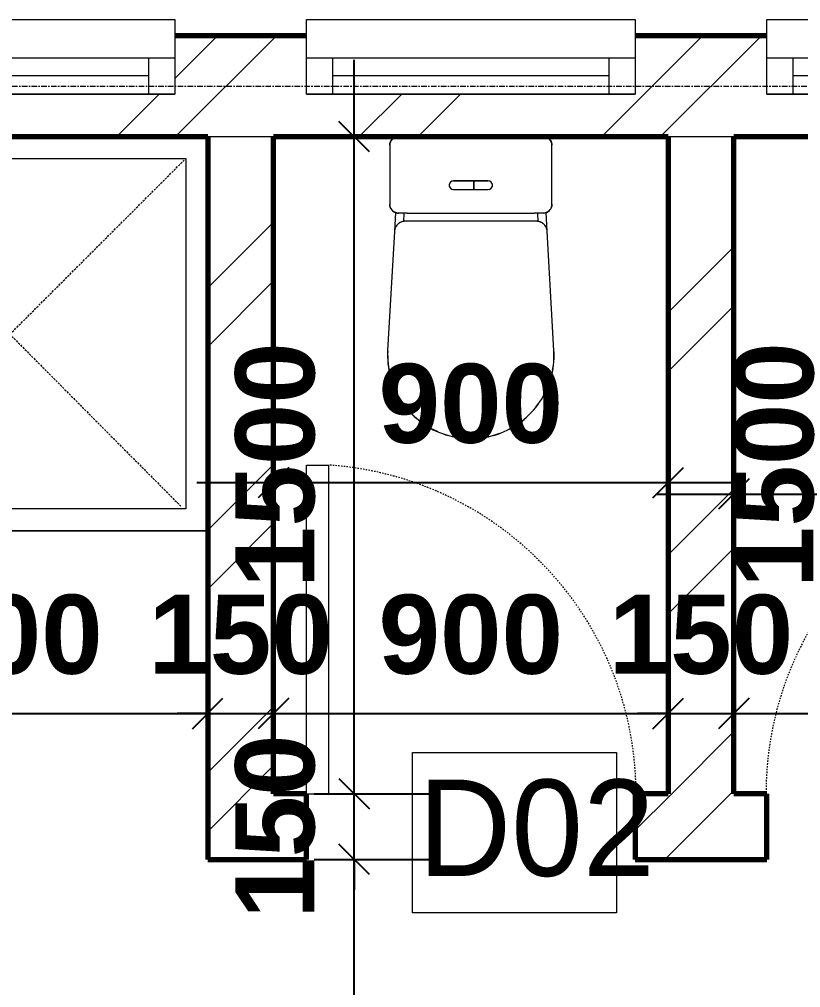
# Model space of a CAD drawing. Header units: inches. Extents: x 22 to 382261, y 22 to 371281.
# Drawn here: x 137633 to 139415, y 219604 to 221814 of the extents above; entities that cross this region are included whole.
import ezdxf

# ---------------------------------------------------------------- set-up
doc = ezdxf.new("R2010")
doc.units = ezdxf.units.IN
doc.header["$MEASUREMENT"] = 0
for name, pattern in [('Dash', [6.35, 3.175, -3.175]), ('Grid Line 1_2_', [22.225, 12.7, -3.175, 3.175, -3.175]), ('Hidden', [7.14375, 4.7625, -2.38125])]:
    doc.linetypes.add(name, pattern=pattern)
for name, color, linetype, lineweight in [('A-ANNO-DIMS', 211, 'Continuous', 9), ('A-DOOR', 31, 'Continuous', 9), ('A-DOOR-HDLN', 31, 'Dash', 9), ('A-DOOR-IDEN', 31, 'Continuous', 9), ('A-GLAZ', 151, 'Continuous', 9), ('A-GLAZ-SILL', 1, 'Continuous', 9), ('A-WALL', 113, 'Continuous', 9), ('A-WALL-PATT', 111, 'Continuous', 9), ('I-WALL', 2, 'Continuous', 9), ('P-SANR-FIXT', 6, 'Continuous', 9), ('S-GRID', 1, 'Continuous', 9)]:
    doc.layers.add(name, color=color, linetype=linetype, lineweight=lineweight)
doc.styles.add('Arial_B_1', font='arialbd.ttf', dxfattribs={"height": 180.555556})
doc.styles.add('Tw Cen MT Condensed', font='TCCM____.TTF', dxfattribs={"height": 1.35})
doc.dimstyles.new('1', dxfattribs={"dimscale": 304.8, "dimtxt": 178.545395, "dimasz": 0.227865, "dimexe": 0.574147, "dimexo": 0.0625, "dimgap": 0.287073, "dimtad": 1, "dimdec": 0, "dimzin": 0, "dimdsep": 46, "dimtxsty": 'Arial_B_1', "dimblk1": 'OBLIQUE', "dimblk2": 'OBLIQUE', "dimsah": 1, "dimcen": 0.09, "dimdle": 0.574147, "dimazin": 0, "dimtfac": 1, "dimtdec": 4, "dimtix": 1, "dimtmove": 0, "dimatfit": 3, "dimfxl": 0.574147, "dimfxlon": 1, "dimtvp": 1, "dimtolj": 1, "dimtzin": 0, "dimarcsym": 2})
pattern_1 = [(45, (139676.7, 209538.6), (-276.592, 276.592), []), (45, (139676.7, 209957.7), (-276.592, 276.592), [])]

# ---------------------------------------------------------------- blocks, each defined once
blk = doc.blocks.new('Water_Closet_Toilet_19179_0001 - 540 x 360mm-V36-01-GROUND FLOOR DIM- PART B')
at = {"layer": 'P-SANR-FIXT'}
for p, q in [((0, 154.9), (-145, 154.9)), ((145, 154.9), (0, 154.9)), ((-185, 135.1), (-185, 134.9)), ((-185, 134.9), (-185, 0.1)), ((185, 134.9), (185, 135.7)), ((185, 0.1), (185, 134.9)), ((-39.7, 53.6), (39.7, 53.6)), ((6.9, 53.6), (-39.7, 53.6)), ((6.9, 33.6), (6.9, 53.6)), ((39.7, 53.6), (6.9, 53.6)), ((6.9, 53.6), (6.9, 33.6)), ((6.9, 33.6), (6.9, 53.6)), ((-39.7, 33.6), (39.7, 33.6)), ((-39.7, 33.6), (6.9, 33.6)), ((6.9, 33.6), (39.7, 33.6)), ((-185, 0.1), (-185, -0.7)), ((185, -0.1), (185, 0.1)), ((-171.5, -18.7), (-173.9, -62)), ((-153, -39.9), (-151.8, -19.9)), ((-145, -19.9), (145, -19.9)), ((151.8, -19.9), (153, -39.9)), ((173.9, -62), (171.5, -18.7)), ((149.3, -38.4), (-149.3, -38.4)), ((-174.3, -62), (-189.7, -333.9)), ((189.7, -333.9), (174.3, -62))]:
    blk.add_line(p, q, dxfattribs=at)
at = {"layer": 'P-SANR-FIXT', "flags": 128}
for points in [[(-165, 154.9), (-158.7, 154.9), (-151.9, 154.9), (-145, 154.9)], [(145, 154.9), (151.9, 154.9), (158.7, 154.9), (165, 154.9)], [(-145, -19.9), (-151.9, -19.9), (-158.7, -19.9), (-165, -19.9)], [(165, -19.9), (158.7, -19.9), (151.9, -19.9), (145, -19.9)], [(-149.3, -38.4), (-150.3, -38.4), (-151.3, -38.5), (-152.3, -38.6), (-153.3, -38.7), (-154.3, -38.9), (-155.2, -39.1), (-156.2, -39.4), (-157.2, -39.7), (-158.1, -40), (-159, -40.4), (-159.9, -40.8), (-160.8, -41.2), (-161.7, -41.7), (-162.6, -42.2), (-163.4, -42.8), (-164.2, -43.4), (-165, -44), (-165.8, -44.6), (-166.5, -45.3), (-167.2, -46), (-167.9, -46.7), (-168.6, -47.5), (-169.2, -48.3), (-169.8, -49.1), (-170.3, -49.9), (-170.9, -50.8), (-171.3, -51.6), (-171.8, -52.5), (-172.2, -53.4), (-172.6, -54.4), (-172.9, -55.3), (-173.2, -56.3), (-173.5, -57.2), (-173.7, -58.2), (-173.9, -59.2), (-174.1, -60.2), (-174.2, -61.2), (-174.3, -62)], [(-163.4, -42.8), (-164.2, -43.4), (-165, -44), (-165.8, -44.6), (-166.5, -45.3), (-167.2, -46), (-167.9, -46.7), (-168.6, -47.5), (-169.2, -48.3), (-169.8, -49.1)], [(-149.3, -38.4), (-150.3, -38.4), (-151.3, -38.5), (-152.3, -38.6), (-153.3, -38.7), (-154.3, -38.9), (-155.2, -39.1)], [(174.3, -62), (174.2, -61), (174.1, -60), (173.9, -59), (173.7, -58), (173.5, -57.1), (173.2, -56.1), (172.9, -55.2), (172.5, -54.2), (172.2, -53.3), (171.7, -52.4), (171.3, -51.5), (170.8, -50.6), (170.3, -49.8), (169.7, -49), (169.1, -48.2), (168.5, -47.4), (167.8, -46.6), (167.1, -45.9), (166.4, -45.2), (165.7, -44.5), (164.9, -43.9), (164.1, -43.3), (163.3, -42.7), (162.4, -42.2), (161.6, -41.7), (160.7, -41.2), (159.8, -40.7), (158.9, -40.3), (158, -40), (157, -39.6), (156.1, -39.4), (155.1, -39.1), (154.1, -38.9), (153.1, -38.7), (152.1, -38.6), (151.1, -38.5), (150.1, -38.4), (149.3, -38.4)], [(155.1, -39.1), (154.1, -38.9), (153.1, -38.7), (152.1, -38.6), (151.1, -38.5), (150.1, -38.4), (149.3, -38.4)], [(169.1, -48.2), (168.5, -47.4), (167.8, -46.6), (167.1, -45.9), (166.4, -45.2), (165.7, -44.5), (164.9, -43.9), (164.1, -43.3), (163.3, -42.7), (162.4, -42.2)], [(-173.2, -56.3), (-173.5, -57.2), (-173.7, -58.2), (-173.9, -59.2), (-174.1, -60.2), (-174.2, -61.2), (-174.3, -62)], [(174.3, -62), (174.2, -61), (174.1, -60), (173.9, -59), (173.7, -58), (173.5, -57.1), (173.2, -56.1)], [(-189.7, -333.9), (-190, -341.5), (-189.9, -349.1), (-189.6, -356.7), (-189, -364.3), (-188.1, -371.8), (-186.8, -379.3), (-185.3, -386.7), (-183.5, -394.1), (-181.3, -401.4), (-178.9, -408.6), (-176.2, -415.7), (-173.2, -422.7), (-170, -429.6), (-166.4, -436.3), (-162.6, -442.9), (-158.6, -449.3), (-154.3, -455.6), (-149.7, -461.7), (-144.9, -467.5), (-139.9, -473.2), (-134.6, -478.7), (-129.2, -484), (-123.5, -489.1), (-117.6, -493.9), (-111.6, -498.5), (-105.3, -502.8), (-98.9, -506.9), (-92.3, -510.7), (-85.6, -514.3), (-78.8, -517.6), (-71.8, -520.6), (-64.7, -523.3), (-57.5, -525.8), (-50.2, -527.9), (-42.9, -529.8), (-35.4, -531.3), (-27.9, -532.6), (-20.4, -533.6), (-12.8, -534.2), (-5.2, -534.6), (2.4, -534.7), (10, -534.4), (17.5, -533.9), (25.1, -533), (32.6, -531.9), (40.1, -530.4), (47.5, -528.6), (54.8, -526.6), (62, -524.3), (69.1, -521.6), (76.2, -518.7), (83.1, -515.5), (89.8, -512.1), (96.5, -508.4), (102.9, -504.4), (109.2, -500.1), (115.4, -495.6), (121.3, -490.9), (127.1, -485.9), (132.6, -480.7), (137.9, -475.3), (143.1, -469.7), (147.9, -463.9), (152.6, -457.9), (157, -451.7), (161.1, -445.3), (165, -438.8), (168.7, -432.1), (172, -425.3), (175.1, -418.4), (177.9, -411.3), (180.5, -404.1), (182.7, -396.9), (184.6, -389.5), (186.3, -382.1), (187.6, -374.6), (188.7, -367.1), (189.4, -359.5), (189.9, -351.9), (190, -344.3), (189.8, -336.8), (189.7, -333.9)], [(-189.7, -333.9), (-190, -341.5), (-189.9, -349.1), (-189.6, -356.7), (-189, -364.3), (-188.1, -371.8), (-186.8, -379.3), (-185.3, -386.7), (-183.5, -394.1), (-181.3, -401.4), (-178.9, -408.6), (-176.2, -415.7), (-173.2, -422.7), (-170, -429.6), (-166.4, -436.3), (-162.6, -442.9), (-158.6, -449.3), (-154.3, -455.6), (-149.7, -461.7), (-144.9, -467.5), (-139.9, -473.2), (-134.6, -478.7), (-129.2, -484), (-123.5, -489.1), (-117.6, -493.9), (-111.6, -498.5), (-105.3, -502.8), (-98.9, -506.9), (-92.3, -510.7), (-85.6, -514.3), (-78.8, -517.6), (-71.8, -520.6), (-64.7, -523.3), (-57.5, -525.8), (-50.2, -527.9), (-42.9, -529.8), (-35.4, -531.3), (-27.9, -532.6), (-20.4, -533.6), (-12.8, -534.2), (-5.2, -534.6), (2.4, -534.7), (10, -534.4), (17.5, -533.9), (25.1, -533), (32.6, -531.9), (40.1, -530.4), (47.5, -528.6), (54.8, -526.6), (62, -524.3), (69.1, -521.6), (76.2, -518.7), (83.1, -515.5), (89.8, -512.1), (96.5, -508.4), (102.9, -504.4), (109.2, -500.1), (115.4, -495.6), (121.3, -490.9), (127.1, -485.9), (132.6, -480.7), (137.9, -475.3), (143.1, -469.7), (147.9, -463.9), (152.6, -457.9), (157, -451.7), (161.1, -445.3), (165, -438.8), (168.7, -432.1), (172, -425.3), (175.1, -418.4), (177.9, -411.3), (180.5, -404.1), (182.7, -396.9), (184.6, -389.5), (186.3, -382.1), (187.6, -374.6), (188.7, -367.1), (189.4, -359.5), (189.9, -351.9), (190, -344.3), (189.8, -336.8), (189.7, -333.9)], [(-189.4, -335.5), (-189.7, -341.5), (-189.6, -349.1), (-189.3, -356.7), (-188.7, -364.2), (-187.7, -371.8), (-186.6, -378.5)], [(186.6, -378.3), (187.3, -374.6), (188.4, -367.1), (189.1, -359.5), (189.6, -351.9), (189.7, -344.3), (189.5, -336.8), (189.5, -335.3)], [(-185.4, -384.5), (-185, -386.7), (-183.2, -394), (-181, -401.3), (-178.6, -408.5), (-175.9, -415.6), (-173, -422.6), (-172.1, -424.5)], [(172, -424.6), (174.8, -418.2), (177.6, -411.2), (180.2, -404), (182.4, -396.8), (184.3, -389.4), (185.4, -384.5)], [(-169.5, -429.8), (-166.2, -436.2), (-162.4, -442.7), (-158.3, -449.1), (-154, -455.4), (-149.5, -461.5)], [(148.4, -462.8), (152.3, -457.7), (156.7, -451.5), (160.9, -445.2), (164.8, -438.6), (168.4, -432), (169.3, -430.1)], [(-139.7, -473), (-134.4, -478.5), (-129, -483.8), (-123.3, -488.8), (-117.4, -493.6), (-115.2, -495.3)], [(115.2, -495.4), (121.1, -490.7), (126.9, -485.7), (132.4, -480.5), (137.7, -475.1)], [(-107.7, -500.8), (-105.1, -502.6), (-98.7, -506.6), (-92.2, -510.5), (-85.5, -514), (-78.6, -517.3), (-74.6, -519)], [(74.4, -519.1), (76, -518.5), (82.9, -515.3), (89.7, -511.8), (96.3, -508.1), (102.8, -504.1), (107.9, -500.7)], [(-66.9, -522.1), (-64.6, -523), (-57.4, -525.5), (-50.1, -527.6), (-42.8, -529.5), (-35.4, -531), (-29.3, -532.1)], [(28.7, -532.1), (32.6, -531.5), (40, -530.1), (47.4, -528.3), (54.7, -526.3), (61.9, -524), (65.9, -522.5)], [(-19.9, -533.3), (-12.8, -533.9), (-5.2, -534.3), (2.4, -534.3), (10, -534.1), (17.5, -533.6), (20.8, -533.2)]]:
    blk.add_lwpolyline(points, dxfattribs=at)
at = {"layer": 'P-SANR-FIXT'}
for centre, radius, start, end in [((-165, 134.9), 20, 95.8886, 105), ((-165, 134.9), 20, 90, 95), ((165, 134.9), 20, 85, 90), ((165, 134.9), 20, 45, 84.1114), ((-165, 134.9), 20, 135, 180), ((-165, 134.9), 20, 110, 135), ((165, 134.9), 20, 0, 45), ((-39.4, 43.6), 10, 91.7704, 268.2296), ((-39.4, 43.6), 10, 165.2951, 253.5246), ((-39.4, 43.6), 10, 106.4754, 150.5901), ((39.4, 43.6), 10, 271.7704, 88.2296), ((39.4, 43.6), 10, 286.4754, 88.2296), ((-165, 0.1), 20, 180, 185), ((165, 0.1), 20, 355, 360), ((-165, 0.1), 20, 190, 225), ((-165, 0.1), 20, 225, 250), ((-165, 0.1), 20, 255, 270), ((165, 0.1), 20, 270, 315), ((165, 0.1), 20, 315, 330), ((165, 0.1), 20, 335, 350), ((-149.3, -63.4), 25, 118.9167, 147.8334), ((-149.3, -63.4), 25, 90, 104.4584), ((149.3, -63.4), 25, 75.5416, 90), ((149.3, -63.4), 25, 32.1666, 61.0833), ((-149.3, -63.4), 25, 162.2918, 176.7501), ((149.3, -63.4), 25, 3.2499, 17.7082), ((0, -344.7), 190, 176.7501, 178.4923), ((0, -344.7), 190, 1.5077, 3.2499), ((0, -344.7), 190, 201.3178, 205.4424), ((0, -344.7), 190, 334.5576, 338.6822), ((0, -344.7), 190, 268.3608, 270)]:
    blk.add_arc(centre, radius, start, end, dxfattribs=at)
for points, knots in [([(-185, 134.9), (-185, 136.3), (-184.7, 139.1), (-183.4, 143.1), (-181.2, 146.9), (-178.2, 150.2), (-174.4, 152.8), (-170.2, 154.4), (-167.3, 154.8), (-166, 154.9)], [0, 0, 0, 0, 0.1428571, 0.2857143, 0.4285714, 0.5714286, 0.7142857, 0.8571429, 0.9719276, 0.9719276, 0.9719276, 0.9719276]), ([(166.1, 154.9), (168.6, 154.7), (172.4, 153.8), (176.8, 151.2), (179.7, 148.6), (182.1, 145.5), (184.3, 141), (185, 137.3), (185, 134.9)], [0.031614, 0.031614, 0.031614, 0.031614, 0.25, 0.375, 0.5, 0.625, 0.75, 1, 1, 1, 1]), ([(-165, -19.9), (-167.9, -19.9), (-172.1, -18.9), (-176.8, -16.2), (-179.7, -13.6), (-182.1, -10.5), (-184.3, -6), (-185, -2.3), (-185, 0.1)], [0, 0, 0, 0, 0.25, 0.375, 0.5, 0.625, 0.75, 1, 1, 1, 1])]:
    blk.add_open_spline(points, degree=3, knots=knots, dxfattribs=at)
blk.add_open_spline([(185, 0.1), (185, -1.3), (184.7, -4.1), (183.4, -8.1), (181.2, -11.9), (178.2, -15.2), (174.4, -17.8), (169.9, -19.5), (166.7, -19.9), (165, -19.9)], degree=3, dxfattribs=at)
blk = doc.blocks.new('Shower Tray _1_ - 900 x 1200mm Wide 2-V38-01-GROUND FLOOR DIM- PART B')
at = {"layer": 'P-SANR-FIXT'}
for p, q in [((-450, 450), (-450, -450)), ((450, 450), (-450, 450)), ((-450, -450), (-450, 450)), ((-450, 450), (450, 450)), ((450, -450), (450, 450)), ((450, 450), (450, -450)), ((-400, -400), (-400, 400)), ((-400, 400), (400, 400)), ((400, 400), (400, -400)), ((400, -400), (-400, -400)), ((-450, -450), (450, -450)), ((450, -450), (-450, -450))]:
    blk.add_line(p, q, dxfattribs=at)
at = {"layer": 'P-SANR-FIXT', "linetype": 'Hidden'}
for p, q in [((-400, -400), (400, 400)), ((-400, 400), (389.3, -394.7))]:
    blk.add_line(p, q, dxfattribs=at)
at = {"layer": 'P-SANR-FIXT'}
blk.add_circle((-300, 300), 30, dxfattribs=at)
blk = doc.blocks.new('M_Single-Flush - d02  toilet 750 by 2100-458075-01-GROUND FLOOR DIM- PART B')
at = {"layer": 'A-DOOR', "lineweight": 18}
for p, q in [((375, -75), (324, -75)), ((324, -75), (324, -825)), ((375, -75), (375, -825)), ((375, -825), (324, -825))]:
    blk.add_line(p, q, dxfattribs=at)
at = {"layer": 'A-DOOR-HDLN'}
blk.add_arc((375, -75), 751.7, 180, 266.1097, dxfattribs=at)
blk = doc.blocks.new('M_Single-Flush - d02  toilet 750 by 2100-458076-01-GROUND FLOOR DIM- PART B')
at = {"layer": 'A-DOOR', "lineweight": 18}
for p, q in [((375, 825), (324, 825)), ((324, 75), (324, 825)), ((375, 75), (375, 825)), ((375, 75), (324, 75))]:
    blk.add_line(p, q, dxfattribs=at)
at = {"layer": 'A-DOOR-HDLN'}
blk.add_arc((375, 75), 751.7, 93.8903, 180, dxfattribs=at)
blk = doc.blocks.new('Windows_Sgl_Plain - 750 by 600-438113-01-GROUND FLOOR DIM- PART B')
at = {"layer": 'A-GLAZ'}
for p, q in [((-375, 9.5), (375, 9.5)), ((-375, -161), (-375, 9.5)), ((375, 9.5), (-375, 9.5)), ((-315, -73.5), (-315, 9.5)), ((315, 9.5), (315, -73.5)), ((375, 9.5), (375, -161)), ((-375, -73.5), (-375, -25.5)), ((-315, -32), (315, -32)), ((375, -25.5), (375, -73.5)), ((375, -73.5), (-375, -73.5)), ((375, -161), (-375, -161))]:
    blk.add_line(p, q, dxfattribs=at)
at = {"layer": 'A-GLAZ-SILL'}
for p, q in [((-375, -161), (-375, -124.7)), ((375, -124.7), (375, -161)), ((375, -161), (-375, -161))]:
    blk.add_line(p, q, dxfattribs=at)
blk = doc.blocks.new('_Oblique')
at = {"color": 0, "linetype": 'ByBlock', "lineweight": -2}
blk.add_line((-0.5, -0.5), (0.5, 0.5), dxfattribs=at)
blk = doc.blocks.new('*D4791')
at = {"layer": 'A-ANNO-DIMS', "color": 0, "lineweight": -2, "transparency": 16777216}
for p, q in [((139535, 219871.8), (139535, 221721.8)), ((139444.1, 221546.8), (139710, 221546.8)), ((139444.1, 220046.8), (139710, 220046.8))]:
    blk.add_line(p, q, dxfattribs=at)
at = {"layer": 'Defpoints', "color": 0, "transparency": 16777216}
for p in [(139425, 221546.8), (139535, 221546.8), (139425, 220046.8)]:
    blk.add_point(p, dxfattribs=at)
at = {"layer": 'A-ANNO-DIMS', "color": 0, "lineweight": -2, "transparency": 16777216, "xscale": 69.45312499999999, "yscale": 69.45312499999999, "zscale": 69.45312499999999}
for p, rotation in [((139535, 221546.8), 90), ((139535, 220046.8), 270)]:
    blk.add_blockref('_Oblique', p, dxfattribs=dict(at, rotation=rotation))
at = {"layer": 'A-ANNO-DIMS', "color": 0, "transparency": 16777216, "insert": (139355.4, 220796.8), "char_height": 180.56, "width": 410.436, "attachment_point": 5, "rotation": 90, "style": 'Arial_B_1'}
blk.add_mtext('\\A1;1500', dxfattribs=at)
blk = doc.blocks.new('*D4792')
at = {"layer": 'A-ANNO-DIMS', "color": 0, "lineweight": -2, "transparency": 16777216}
for p, q in [((139262.9, 220821.7), (139262.9, 220555.7)), ((140162.9, 220821.7), (140162.9, 220555.7)), ((139087.9, 220730.7), (140337.9, 220730.7))]:
    blk.add_line(p, q, dxfattribs=at)
at = {"layer": 'Defpoints', "color": 0, "transparency": 16777216}
for p in [(139262.9, 220840.7), (140162.9, 220840.7), (140162.9, 220730.7)]:
    blk.add_point(p, dxfattribs=at)
at = {"layer": 'A-ANNO-DIMS', "color": 0, "lineweight": -2, "transparency": 16777216, "xscale": 69.45312499999999, "yscale": 69.45312499999999, "zscale": 69.45312499999999, "rotation": 180}
blk.add_blockref('_Oblique', (139262.9, 220730.7), dxfattribs=at)
at = {"layer": 'A-ANNO-DIMS', "color": 0, "lineweight": -2, "transparency": 16777216, "xscale": 69.45312499999999, "yscale": 69.45312499999999, "zscale": 69.45312499999999}
blk.add_blockref('_Oblique', (140162.9, 220730.7), dxfattribs=at)
at = {"layer": 'A-ANNO-DIMS', "color": 0, "transparency": 16777216, "insert": (139712.9, 220910.5), "char_height": 180.56, "width": 307.827, "attachment_point": 5, "style": 'Arial_B_1'}
blk.add_mtext('\\A1;900', dxfattribs=at)
blk = doc.blocks.new('*D4793')
at = {"layer": 'A-ANNO-DIMS', "color": 0, "lineweight": -2, "transparency": 16777216}
for p, q in [((138212.9, 220847.8), (138212.9, 220581.9)), ((139112.9, 220847.8), (139112.9, 220581.9)), ((138037.9, 220756.9), (139287.9, 220756.9))]:
    blk.add_line(p, q, dxfattribs=at)
at = {"layer": 'Defpoints', "color": 0, "transparency": 16777216}
for p in [(138212.9, 220866.9), (139112.9, 220866.9), (139112.9, 220756.9)]:
    blk.add_point(p, dxfattribs=at)
at = {"layer": 'A-ANNO-DIMS', "color": 0, "lineweight": -2, "transparency": 16777216, "xscale": 69.45312499999999, "yscale": 69.45312499999999, "zscale": 69.45312499999999, "rotation": 180}
blk.add_blockref('_Oblique', (138212.9, 220756.9), dxfattribs=at)
at = {"layer": 'A-ANNO-DIMS', "color": 0, "lineweight": -2, "transparency": 16777216, "xscale": 69.45312499999999, "yscale": 69.45312499999999, "zscale": 69.45312499999999}
blk.add_blockref('_Oblique', (139112.9, 220756.9), dxfattribs=at)
at = {"layer": 'A-ANNO-DIMS', "color": 0, "transparency": 16777216, "insert": (138662.9, 220936.6), "char_height": 180.56, "width": 307.827, "attachment_point": 5, "style": 'Arial_B_1'}
blk.add_mtext('\\A1;900', dxfattribs=at)
blk = doc.blocks.new('*D4794')
at = {"layer": 'A-ANNO-DIMS', "color": 0, "lineweight": -2, "transparency": 16777216}
for p, q in [((138396.9, 218051.8), (138396.9, 220071.8)), ((138305.9, 219896.8), (138571.9, 219896.8)), ((138487.8, 218226.8), (138221.9, 218226.8))]:
    blk.add_line(p, q, dxfattribs=at)
at = {"layer": 'Defpoints', "color": 0, "transparency": 16777216}
for p in [(138286.9, 219896.8), (138396.9, 219896.8), (138506.9, 218226.8)]:
    blk.add_point(p, dxfattribs=at)
at = {"layer": 'A-ANNO-DIMS', "color": 0, "lineweight": -2, "transparency": 16777216, "xscale": 69.45312499999999, "yscale": 69.45312499999999, "zscale": 69.45312499999999}
for p, rotation in [((138396.9, 219896.8), 90), ((138396.9, 218226.8), 270)]:
    blk.add_blockref('_Oblique', p, dxfattribs=dict(at, rotation=rotation))
at = {"layer": 'A-ANNO-DIMS', "color": 0, "transparency": 16777216, "insert": (138217.2, 219061.8), "char_height": 180.56, "width": 410.436, "attachment_point": 5, "rotation": 90, "style": 'Arial_B_1'}
blk.add_mtext('\\A1;1670', dxfattribs=at)
blk = doc.blocks.new('*D4795')
at = {"layer": 'A-ANNO-DIMS', "color": 0, "lineweight": -2, "transparency": 16777216}
for p, q in [((138396.9, 220046.8), (138396.9, 220116.2)), ((138305.9, 220046.8), (138571.9, 220046.8)), ((138396.9, 219896.8), (138396.9, 220046.8)), ((138305.9, 219896.8), (138571.9, 219896.8)), ((138396.9, 219896.8), (138396.9, 219827.3))]:
    blk.add_line(p, q, dxfattribs=at)
at = {"layer": 'Defpoints', "color": 0, "transparency": 16777216}
for p in [(138286.9, 220046.8), (138396.9, 220046.8), (138286.9, 219896.8)]:
    blk.add_point(p, dxfattribs=at)
at = {"layer": 'A-ANNO-DIMS', "color": 0, "lineweight": -2, "transparency": 16777216, "xscale": 69.45312499999999, "yscale": 69.45312499999999, "zscale": 69.45312499999999}
for p, rotation in [((138396.9, 220046.8), 270), ((138396.9, 219896.8), 90)]:
    blk.add_blockref('_Oblique', p, dxfattribs=dict(at, rotation=rotation))
at = {"layer": 'A-ANNO-DIMS', "color": 0, "transparency": 16777216, "insert": (138217.2, 219971.8), "char_height": 180.56, "width": 307.827, "attachment_point": 5, "rotation": 90, "style": 'Arial_B_1'}
blk.add_mtext('\\A1;150', dxfattribs=at)
blk = doc.blocks.new('*D4796')
at = {"layer": 'A-ANNO-DIMS', "color": 0, "lineweight": -2, "transparency": 16777216}
for p, q in [((138396.9, 219871.8), (138396.9, 221721.8)), ((138305.9, 221546.8), (138571.9, 221546.8)), ((138305.9, 220046.8), (138571.9, 220046.8))]:
    blk.add_line(p, q, dxfattribs=at)
at = {"layer": 'Defpoints', "color": 0, "transparency": 16777216}
for p in [(138286.9, 221546.8), (138396.9, 221546.8), (138286.9, 220046.8)]:
    blk.add_point(p, dxfattribs=at)
at = {"layer": 'A-ANNO-DIMS', "color": 0, "lineweight": -2, "transparency": 16777216, "xscale": 69.45312499999999, "yscale": 69.45312499999999, "zscale": 69.45312499999999}
for p, rotation in [((138396.9, 221546.8), 90), ((138396.9, 220046.8), 270)]:
    blk.add_blockref('_Oblique', p, dxfattribs=dict(at, rotation=rotation))
at = {"layer": 'A-ANNO-DIMS', "color": 0, "transparency": 16777216, "insert": (138217.2, 220796.8), "char_height": 180.56, "width": 410.436, "attachment_point": 5, "rotation": 90, "style": 'Arial_B_1'}
blk.add_mtext('\\A1;1500', dxfattribs=at)
blk = doc.blocks.new('M_Door Tag1 - M_Door Tag 2-910938-01-GROUND FLOOR DIM- PART B')
at = {"layer": 'A-DOOR-IDEN'}
for p, q in [((-1.206, 1.536), (3.019, 1.536)), ((-1.206, -1.791), (-1.206, 1.536)), ((3.019, 1.536), (3.019, -1.791)), ((3.019, -1.791), (-1.206, -1.791))]:
    blk.add_line(p, q, dxfattribs=at)
blk = doc.blocks.new('*D4710')
at = {"layer": 'A-ANNO-DIMS', "color": 0, "lineweight": -2, "transparency": 16777216}
for p, q in [((137162.9, 220320.7), (137162.9, 220054.8)), ((138062.9, 220320.7), (138062.9, 220054.8)), ((136987.9, 220229.8), (138237.9, 220229.8))]:
    blk.add_line(p, q, dxfattribs=at)
at = {"layer": 'Defpoints', "color": 0, "transparency": 16777216}
for p in [(137162.9, 220339.8), (138062.9, 220339.8), (138062.9, 220229.8)]:
    blk.add_point(p, dxfattribs=at)
at = {"layer": 'A-ANNO-DIMS', "color": 0, "lineweight": -2, "transparency": 16777216, "xscale": 69.45312499999999, "yscale": 69.45312499999999, "zscale": 69.45312499999999, "rotation": 180}
blk.add_blockref('_Oblique', (137162.9, 220229.8), dxfattribs=at)
at = {"layer": 'A-ANNO-DIMS', "color": 0, "lineweight": -2, "transparency": 16777216, "xscale": 69.45312499999999, "yscale": 69.45312499999999, "zscale": 69.45312499999999}
blk.add_blockref('_Oblique', (138062.9, 220229.8), dxfattribs=at)
at = {"layer": 'A-ANNO-DIMS', "color": 0, "transparency": 16777216, "insert": (137612.9, 220409.5), "char_height": 180.56, "width": 307.827, "attachment_point": 5, "style": 'Arial_B_1'}
blk.add_mtext('\\A1;900', dxfattribs=at)
blk = doc.blocks.new('*D4711')
at = {"layer": 'A-ANNO-DIMS', "color": 0, "lineweight": -2, "transparency": 16777216}
for p, q in [((138062.9, 220320.7), (138062.9, 220054.8)), ((138212.9, 220320.7), (138212.9, 220054.8)), ((138062.9, 220229.8), (137993.4, 220229.8)), ((138062.9, 220229.8), (138212.9, 220229.8)), ((138212.9, 220229.8), (138282.3, 220229.8))]:
    blk.add_line(p, q, dxfattribs=at)
at = {"layer": 'Defpoints', "color": 0, "transparency": 16777216}
for p in [(138062.9, 220339.8), (138212.9, 220339.8), (138212.9, 220229.8)]:
    blk.add_point(p, dxfattribs=at)
at = {"layer": 'A-ANNO-DIMS', "color": 0, "lineweight": -2, "transparency": 16777216, "xscale": 69.45312499999999, "yscale": 69.45312499999999, "zscale": 69.45312499999999}
blk.add_blockref('_Oblique', (138062.9, 220229.8), dxfattribs=at)
at = {"layer": 'A-ANNO-DIMS', "color": 0, "lineweight": -2, "transparency": 16777216, "xscale": 69.45312499999999, "yscale": 69.45312499999999, "zscale": 69.45312499999999, "rotation": 180}
blk.add_blockref('_Oblique', (138212.9, 220229.8), dxfattribs=at)
at = {"layer": 'A-ANNO-DIMS', "color": 0, "transparency": 16777216, "insert": (138137.9, 220409.4), "char_height": 180.56, "width": 307.827, "attachment_point": 5, "style": 'Arial_B_1'}
blk.add_mtext('\\A1;150', dxfattribs=at)
blk = doc.blocks.new('*D4712')
at = {"layer": 'A-ANNO-DIMS', "color": 0, "lineweight": -2, "transparency": 16777216}
for p, q in [((138212.9, 220320.7), (138212.9, 220054.8)), ((139112.9, 220320.7), (139112.9, 220054.8)), ((138037.9, 220229.8), (139287.9, 220229.8))]:
    blk.add_line(p, q, dxfattribs=at)
at = {"layer": 'Defpoints', "color": 0, "transparency": 16777216}
for p in [(138212.9, 220339.8), (139112.9, 220339.8), (139112.9, 220229.8)]:
    blk.add_point(p, dxfattribs=at)
at = {"layer": 'A-ANNO-DIMS', "color": 0, "lineweight": -2, "transparency": 16777216, "xscale": 69.45312499999999, "yscale": 69.45312499999999, "zscale": 69.45312499999999, "rotation": 180}
blk.add_blockref('_Oblique', (138212.9, 220229.8), dxfattribs=at)
at = {"layer": 'A-ANNO-DIMS', "color": 0, "lineweight": -2, "transparency": 16777216, "xscale": 69.45312499999999, "yscale": 69.45312499999999, "zscale": 69.45312499999999}
blk.add_blockref('_Oblique', (139112.9, 220229.8), dxfattribs=at)
at = {"layer": 'A-ANNO-DIMS', "color": 0, "transparency": 16777216, "insert": (138662.9, 220409.5), "char_height": 180.56, "width": 307.827, "attachment_point": 5, "style": 'Arial_B_1'}
blk.add_mtext('\\A1;900', dxfattribs=at)
blk = doc.blocks.new('*D4713')
at = {"layer": 'A-ANNO-DIMS', "color": 0, "lineweight": -2, "transparency": 16777216}
for p, q in [((139112.9, 220320.7), (139112.9, 220054.8)), ((139262.9, 220320.7), (139262.9, 220054.8)), ((139112.9, 220229.8), (139043.4, 220229.8)), ((139112.9, 220229.8), (139262.9, 220229.8)), ((139262.9, 220229.8), (139332.3, 220229.8))]:
    blk.add_line(p, q, dxfattribs=at)
at = {"layer": 'Defpoints', "color": 0, "transparency": 16777216}
for p in [(139112.9, 220339.8), (139262.9, 220339.8), (139262.9, 220229.8)]:
    blk.add_point(p, dxfattribs=at)
at = {"layer": 'A-ANNO-DIMS', "color": 0, "lineweight": -2, "transparency": 16777216, "xscale": 69.45312499999999, "yscale": 69.45312499999999, "zscale": 69.45312499999999}
blk.add_blockref('_Oblique', (139112.9, 220229.8), dxfattribs=at)
at = {"layer": 'A-ANNO-DIMS', "color": 0, "lineweight": -2, "transparency": 16777216, "xscale": 69.45312499999999, "yscale": 69.45312499999999, "zscale": 69.45312499999999, "rotation": 180}
blk.add_blockref('_Oblique', (139262.9, 220229.8), dxfattribs=at)
at = {"layer": 'A-ANNO-DIMS', "color": 0, "transparency": 16777216, "insert": (139187.9, 220409.4), "char_height": 180.56, "width": 307.827, "attachment_point": 5, "style": 'Arial_B_1'}
blk.add_mtext('\\A1;150', dxfattribs=at)
blk = doc.blocks.new('*D4714')
at = {"layer": 'A-ANNO-DIMS', "color": 0, "lineweight": -2, "transparency": 16777216}
for p, q in [((139262.9, 220320.7), (139262.9, 220054.8)), ((140162.9, 220320.7), (140162.9, 220054.8)), ((139087.9, 220229.8), (140337.9, 220229.8))]:
    blk.add_line(p, q, dxfattribs=at)
at = {"layer": 'Defpoints', "color": 0, "transparency": 16777216}
for p in [(139262.9, 220339.8), (140162.9, 220339.8), (140162.9, 220229.8)]:
    blk.add_point(p, dxfattribs=at)
at = {"layer": 'A-ANNO-DIMS', "color": 0, "lineweight": -2, "transparency": 16777216, "xscale": 69.45312499999999, "yscale": 69.45312499999999, "zscale": 69.45312499999999, "rotation": 180}
blk.add_blockref('_Oblique', (139262.9, 220229.8), dxfattribs=at)
at = {"layer": 'A-ANNO-DIMS', "color": 0, "lineweight": -2, "transparency": 16777216, "xscale": 69.45312499999999, "yscale": 69.45312499999999, "zscale": 69.45312499999999}
blk.add_blockref('_Oblique', (140162.9, 220229.8), dxfattribs=at)
at = {"layer": 'A-ANNO-DIMS', "color": 0, "transparency": 16777216, "insert": (139712.9, 220409.5), "char_height": 180.56, "width": 307.827, "attachment_point": 5, "style": 'Arial_B_1'}
blk.add_mtext('\\A1;900', dxfattribs=at)

msp = doc.modelspace()

# ---------------------------------------------------------------- hatches: boundary and pattern name
at = {"layer": 'A-WALL-PATT'}
h = msp.add_hatch(dxfattribs=at)
h.set_pattern_fill('FP_1', color=256, style=0, pattern_type=2)
h.set_pattern_definition(pattern_1)
h.paths.add_polyline_path([(140087.9, 221546.8), (151548.3, 221546.8), (151548.3, 221643.8), (150802.9, 221643.8), (150802.9, 221776.8), (145032.9, 221776.8), (145032.9, 221643.8), (144282.9, 221643.8), (144282.9, 221776.8), (143982.9, 221776.8), (143982.9, 221643.8), (143232.9, 221643.8), (143232.9, 221776.8), (142932.9, 221776.8), (142932.9, 221643.8), (142182.9, 221643.8), (142182.9, 221776.8), (141892.9, 221776.8), (141892.9, 221643.8), (141142.9, 221643.8), (141142.9, 221776.8), (140087.9, 221776.8), (140087.9, 221643.8), (139337.9, 221643.8), (139337.9, 221776.8), (139037.9, 221776.8), (139037.9, 221643.8), (138287.9, 221643.8), (138287.9, 221776.8), (137987.9, 221776.8), (137987.9, 221643.8), (137237.9, 221643.8), (137237.9, 221776.8), (136937.9, 221776.8), (136937.9, 221643.8), (136187.9, 221643.8), (136187.9, 221776.8), (135882.9, 221776.8), (135882.9, 221546.8), (140048.1, 221546.8)])
h = msp.add_hatch(dxfattribs=at)
h.set_pattern_fill('FP_1', color=256, style=0, pattern_type=2)
h.set_pattern_definition(pattern_1)
h.paths.add_polyline_path([(138062.9, 219896.8), (138212.9, 219896.8), (138212.9, 221546.8), (138062.9, 221546.8), (138062.9, 220080.2)])
h = msp.add_hatch(dxfattribs=at)
h.set_pattern_fill('FP_1', color=256, style=0, pattern_type=2)
h.set_pattern_definition(pattern_1)
h.paths.add_polyline_path([(139112.9, 220046.8), (139262.9, 220046.8), (139262.9, 221546.8), (139112.9, 221546.8), (139112.9, 220080.2)])
h = msp.add_hatch(dxfattribs=at)
h.set_pattern_fill('FP_1', color=256, style=0, pattern_type=2)
h.set_pattern_definition(pattern_1)
h.paths.add_polyline_path([(139037.9, 219896.8), (139337.9, 219896.8), (139337.9, 220046.8), (139037.9, 220046.8)])
h.paths.add_polyline_path([(140162.9, 219896.8), (140162.9, 220046.8), (140087.9, 220046.8), (140087.9, 219896.8)])
h.paths.add_polyline_path([(138287.9, 219896.8), (138287.9, 220046.8), (138212.9, 220046.8), (138212.9, 219896.8)])

# ---------------------------------------------------------------- linework, layer by layer
at = {"layer": 'A-WALL'}
for p, q in [((138062.9, 221546.8), (138212.9, 221546.8)), ((139112.9, 221546.8), (139262.9, 221546.8))]:
    msp.add_line(p, q, dxfattribs=at)
at = {"layer": 'A-WALL', "lineweight": 70}
for p, q in [((138062.9, 221546.8), (138062.9, 219896.8)), ((138212.9, 220046.8), (138212.9, 221546.8)), ((139112.9, 221546.8), (139112.9, 220046.8)), ((139262.9, 220046.8), (139262.9, 221546.8)), ((138287.9, 220046.8), (138212.9, 220046.8)), ((138287.9, 219896.8), (138287.9, 220046.8)), ((139112.9, 220046.8), (139037.9, 220046.8)), ((139037.9, 220046.8), (139037.9, 219896.8)), ((139337.9, 220046.8), (139262.9, 220046.8)), ((139337.9, 219896.8), (139337.9, 220046.8)), ((138062.9, 219896.8), (138287.9, 219896.8)), ((139037.9, 219896.8), (139337.9, 219896.8))]:
    msp.add_line(p, q, dxfattribs=at)
at = {"layer": 'I-WALL', "lineweight": 70}
for p, q in [((138287.9, 221776.8), (137987.9, 221776.8)), ((139337.9, 221776.8), (139037.9, 221776.8)), ((137162.9, 221546.8), (138062.9, 221546.8)), ((138212.9, 221546.8), (139112.9, 221546.8)), ((139262.9, 221546.8), (140162.9, 221546.8))]:
    msp.add_line(p, q, dxfattribs=at)
at = {"layer": 'S-GRID', "linetype": 'Grid Line 1_2_'}
msp.add_line((126592.9, 221661.8), (165494.2, 221661.8), dxfattribs=at)

# ---------------------------------------------------------------- block references
at = {"layer": 'A-DOOR-HDLN', "rotation": 180}
msp.add_blockref('M_Single-Flush - d02  toilet 750 by 2100-458075-01-GROUND FLOOR DIM- PART B', (138662.9, 219971.8), dxfattribs=at)
at = {"layer": 'A-DOOR-HDLN'}
msp.add_blockref('M_Single-Flush - d02  toilet 750 by 2100-458076-01-GROUND FLOOR DIM- PART B', (139712.9, 219971.8), dxfattribs=at)
at = {"layer": 'A-DOOR-IDEN', "xscale": 110, "yscale": 110, "zscale": 110}
msp.add_blockref('M_Door Tag1 - M_Door Tag 2-910938-01-GROUND FLOOR DIM- PART B', (138662.9, 219971.8), dxfattribs=at)
at = {"layer": 'A-GLAZ', "rotation": 180}
for p in [(137612.9, 221653.3), (138662.9, 221653.3), (139712.9, 221653.3)]:
    msp.add_blockref('Windows_Sgl_Plain - 750 by 600-438113-01-GROUND FLOOR DIM- PART B', p, dxfattribs=at)
at = {"layer": 'P-SANR-FIXT'}
for name, p in [('Shower Tray _1_ - 900 x 1200mm Wide 2-V38-01-GROUND FLOOR DIM- PART B', (137612.9, 221096.8)), ('Water_Closet_Toilet_19179_0001 - 540 x 360mm-V36-01-GROUND FLOOR DIM- PART B', (138662.9, 221392))]:
    msp.add_blockref(name, p, dxfattribs=at)

# ---------------------------------------------------------------- texts
at = {"layer": 'A-DOOR-IDEN', "insert": (138542.6, 220079), "char_height": 220, "width": 493.839, "attachment_point": 1, "style": 'Tw Cen MT Condensed'}
msp.add_mtext('D02', dxfattribs=at)

# ---------------------------------------------------------------- dimensions: what is measured, and where the dimension line sits
at = {"layer": 'A-ANNO-DIMS'}
for base, p1, p2, override, picture, middle in [((138396.9, 221546.8), (138286.9, 220046.8), (138286.9, 221546.8), {"dimpost": '<>', "dimfxl": 1500}, '*D4796', (138217.2, 220796.8)), ((139535, 221546.8), (139425, 220046.8), (139425, 221546.8), {"dimpost": '<>', "dimfxl": 1500}, '*D4791', (139355.4, 220796.8)), ((138396.9, 220046.8), (138286.9, 219896.8), (138286.9, 220046.8), {"dimpost": '<>', "dimfxl": 150}, '*D4795', (138217.2, 219971.8)), ((138396.9, 219896.8), (138506.9, 218226.8), (138286.9, 219896.8), {"dimpost": '<>', "dimfxl": 1684.428687}, '*D4794', (138217.2, 219061.8))]:
    dim = msp.add_linear_dim(base=base, p1=p1, p2=p2, angle=90, dimstyle='1', override=override, dxfattribs=at)
    dim.commit()
    dim.dimension.update_dxf_attribs({"geometry": picture, "text_midpoint": middle})
for base, p1, p2, override, picture, middle in [((139112.9, 220756.9), (138212.9, 220866.9), (139112.9, 220866.9), {"dimpost": '<>', "dimfxl": 900}, '*D4793', (138662.9, 220936.6)), ((140162.9, 220730.7), (139262.9, 220840.7), (140162.9, 220840.7), {"dimpost": '<>', "dimfxl": 900}, '*D4792', (139712.9, 220910.5)), ((138062.9, 220229.8), (137162.9, 220339.8), (138062.9, 220339.8), {"dimpost": '<>', "dimfxl": 900}, '*D4710', (137612.9, 220409.5)), ((138212.9, 220229.8), (138062.9, 220339.8), (138212.9, 220339.8), {"dimpost": '<>', "dimfxl": 150}, '*D4711', (138137.9, 220409.4)), ((139112.9, 220229.8), (138212.9, 220339.8), (139112.9, 220339.8), {"dimpost": '<>', "dimfxl": 900}, '*D4712', (138662.9, 220409.5)), ((139262.9, 220229.8), (139112.9, 220339.8), (139262.9, 220339.8), {"dimpost": '<>', "dimfxl": 150}, '*D4713', (139187.9, 220409.4)), ((140162.9, 220229.8), (139262.9, 220339.8), (140162.9, 220339.8), {"dimpost": '<>', "dimfxl": 900}, '*D4714', (139712.9, 220409.5))]:
    dim = msp.add_linear_dim(base=base, p1=p1, p2=p2, dimstyle='1', override=override, dxfattribs=at)
    dim.commit()
    dim.dimension.update_dxf_attribs({"geometry": picture, "text_midpoint": middle})

doc.saveas('drawing.dxf')
